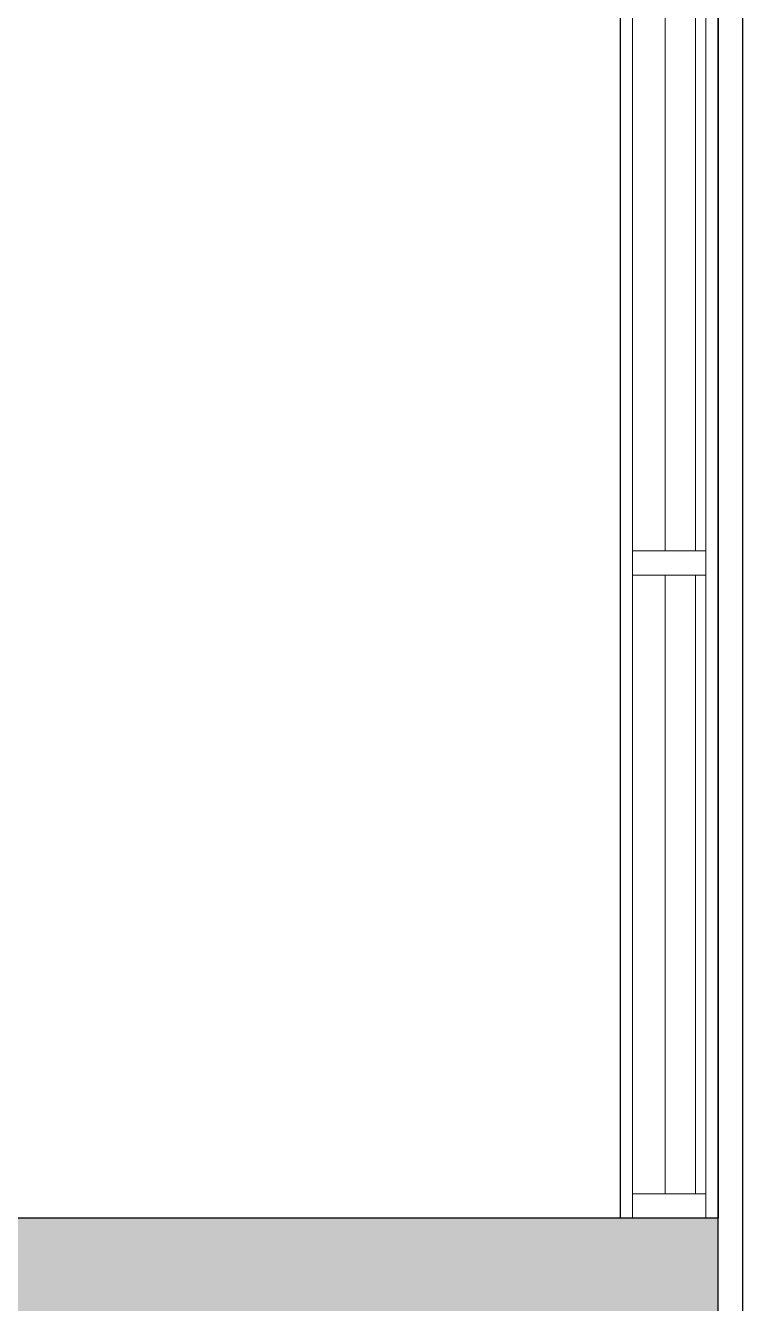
# Model space of a CAD drawing. Header units: metres. Extents: x 15.7 to 112.1, y 4.7 to 71.5.
# Drawn here: x 70.025 to 71.494, y 26.872 to 29.491 of the extents above; entities that cross this region are included whole.
import ezdxf

# ---------------------------------------------------------------- set-up
doc = ezdxf.new("R2010")
doc.units = ezdxf.units.M
doc.linetypes.add('ECG_Line-Ptrn-Sold', pattern=[9144.001, 9144, -0.001])
doc.layers.add('00', color=252, linetype='Continuous')
doc.layers.add('A-ELEV', color=1, linetype='ECG_Line-Ptrn-Sold', lineweight=9)
doc.layers.add('A-WIN', color=4, linetype='ECG_Line-Ptrn-Sold', lineweight=5)

# ---------------------------------------------------------------- blocks, each defined once
blk = doc.blocks.new('Louver System Panel - ECG_Panl-Louver-Gnrc-3481694-GROUND FLOOR PLAN')
at = {"layer": 'A-WIN'}
for p, q in [((0.6339, 0.0085), (-0.6339, 0.0085)), ((-0.5062, 0.0085), (-0.6339, 0.0085)), ((-0.5062, 0.0085), (-0.6339, 0.0085)), ((-0.5062, 0.0085), (-0.6339, 0.0085)), ((-0.5062, 0.0085), (-0.6339, 0.0085)), ((-0.5062, 0.0085), (-0.6339, 0.0085)), ((-0.5062, 0.0085), (-0.6339, 0.0085)), ((-0.5062, 0.0085), (-0.6339, 0.0085)), ((-0.4083, 0.0085), (-0.4746, 0.0085)), ((-0.4083, 0.0085), (-0.4746, 0.0085)), ((-0.4083, 0.0085), (-0.4746, 0.0085)), ((-0.4083, 0.0085), (-0.4746, 0.0085)), ((-0.4083, 0.0085), (-0.4746, 0.0085)), ((-0.4083, 0.0085), (-0.4746, 0.0085)), ((-0.4083, 0.0085), (-0.4746, 0.0085)), ((-0.1743, 0.0085), (-0.3777, 0.0085)), ((-0.1743, 0.0085), (-0.3777, 0.0085)), ((-0.1743, 0.0085), (-0.3777, 0.0085)), ((-0.1743, 0.0085), (-0.3777, 0.0085)), ((-0.1743, 0.0085), (-0.3777, 0.0085)), ((-0.1743, 0.0085), (-0.3777, 0.0085)), ((-0.1743, 0.0085), (-0.3777, 0.0085)), ((-0.094, 0.0085), (-0.1387, 0.0085)), ((-0.094, 0.0085), (-0.1387, 0.0085)), ((-0.094, 0.0085), (-0.1387, 0.0085)), ((-0.094, 0.0085), (-0.1387, 0.0085)), ((-0.094, 0.0085), (-0.1387, 0.0085)), ((-0.094, 0.0085), (-0.1387, 0.0085)), ((-0.094, 0.0085), (-0.1387, 0.0085)), ((-0.0148, 0.0085), (-0.0594, 0.0085)), ((-0.0148, 0.0085), (-0.0594, 0.0085)), ((-0.0148, 0.0085), (-0.0594, 0.0085)), ((-0.0148, 0.0085), (-0.0594, 0.0085)), ((-0.0148, 0.0085), (-0.0594, 0.0085)), ((-0.0148, 0.0085), (-0.0594, 0.0085)), ((-0.0148, 0.0085), (-0.0594, 0.0085)), ((0.0604, 0.0085), (0.0198, 0.0085)), ((0.0604, 0.0085), (0.0198, 0.0085)), ((0.0604, 0.0085), (0.0198, 0.0085)), ((0.0604, 0.0085), (0.0198, 0.0085)), ((0.0604, 0.0085), (0.0198, 0.0085)), ((0.0604, 0.0085), (0.0198, 0.0085)), ((0.0604, 0.0085), (0.0198, 0.0085)), ((0.4848, 0.0085), (0.1544, 0.0085)), ((0.4848, 0.0085), (0.1544, 0.0085)), ((0.4848, 0.0085), (0.1544, 0.0085)), ((0.4848, 0.0085), (0.1544, 0.0085)), ((0.4848, 0.0085), (0.1544, 0.0085)), ((0.4848, 0.0085), (0.1544, 0.0085)), ((0.4848, 0.0085), (0.1544, 0.0085)), ((0.601, 0.0085), (0.5152, 0.0085)), ((0.601, 0.0085), (0.5152, 0.0085)), ((0.601, 0.0085), (0.5152, 0.0085)), ((0.601, 0.0085), (0.5152, 0.0085)), ((0.601, 0.0085), (0.5152, 0.0085)), ((0.601, 0.0085), (0.5152, 0.0085)), ((0.601, 0.0085), (0.5152, 0.0085)), ((-0.6339, -0.0535), (0.6339, -0.0535)), ((-0.6339, -0.0535), (-0.5062, -0.0535)), ((-0.6339, -0.0535), (-0.5062, -0.0535)), ((-0.6339, -0.0535), (-0.5062, -0.0535)), ((-0.6339, -0.0535), (-0.5062, -0.0535)), ((-0.6339, -0.0535), (-0.5062, -0.0535)), ((-0.6339, -0.0535), (-0.5062, -0.0535)), ((-0.6339, -0.0535), (-0.5062, -0.0535)), ((-0.4746, -0.0535), (-0.4083, -0.0535)), ((-0.4746, -0.0535), (-0.4083, -0.0535)), ((-0.4746, -0.0535), (-0.4083, -0.0535)), ((-0.4746, -0.0535), (-0.4083, -0.0535)), ((-0.4746, -0.0535), (-0.4083, -0.0535)), ((-0.4746, -0.0535), (-0.4083, -0.0535)), ((-0.4746, -0.0535), (-0.4083, -0.0535)), ((-0.3777, -0.0535), (-0.1743, -0.0535)), ((-0.3777, -0.0535), (-0.1743, -0.0535)), ((-0.3777, -0.0535), (-0.1743, -0.0535)), ((-0.3777, -0.0535), (-0.1743, -0.0535)), ((-0.3777, -0.0535), (-0.1743, -0.0535)), ((-0.3777, -0.0535), (-0.1743, -0.0535)), ((-0.3777, -0.0535), (-0.1743, -0.0535)), ((-0.1387, -0.0535), (-0.094, -0.0535)), ((-0.1387, -0.0535), (-0.094, -0.0535)), ((-0.1387, -0.0535), (-0.094, -0.0535)), ((-0.1387, -0.0535), (-0.094, -0.0535)), ((-0.1387, -0.0535), (-0.094, -0.0535)), ((-0.1387, -0.0535), (-0.094, -0.0535)), ((-0.1387, -0.0535), (-0.094, -0.0535)), ((-0.0594, -0.0535), (-0.0148, -0.0535)), ((-0.0594, -0.0535), (-0.0148, -0.0535)), ((-0.0594, -0.0535), (-0.0148, -0.0535)), ((-0.0594, -0.0535), (-0.0148, -0.0535)), ((-0.0594, -0.0535), (-0.0148, -0.0535)), ((-0.0594, -0.0535), (-0.0148, -0.0535)), ((-0.0594, -0.0535), (-0.0148, -0.0535)), ((0.0198, -0.0535), (0.0604, -0.0535)), ((0.0198, -0.0535), (0.0604, -0.0535)), ((0.0198, -0.0535), (0.0604, -0.0535)), ((0.0198, -0.0535), (0.0604, -0.0535)), ((0.0198, -0.0535), (0.0604, -0.0535)), ((0.0198, -0.0535), (0.0604, -0.0535)), ((0.0198, -0.0535), (0.0604, -0.0535)), ((0.1544, -0.0535), (0.4848, -0.0535)), ((0.1544, -0.0535), (0.4848, -0.0535)), ((0.1544, -0.0535), (0.4848, -0.0535)), ((0.1544, -0.0535), (0.4848, -0.0535)), ((0.1544, -0.0535), (0.4848, -0.0535)), ((0.1544, -0.0535), (0.4848, -0.0535)), ((0.1544, -0.0535), (0.4848, -0.0535)), ((0.5152, -0.0535), (0.601, -0.0535)), ((0.5152, -0.0535), (0.601, -0.0535)), ((0.5152, -0.0535), (0.601, -0.0535)), ((0.5152, -0.0535), (0.601, -0.0535)), ((0.5152, -0.0535), (0.601, -0.0535)), ((0.5152, -0.0535), (0.601, -0.0535)), ((0.5152, -0.0535), (0.601, -0.0535))]:
    blk.add_line(p, q, dxfattribs=at)
blk = doc.blocks.new('Louver System Panel - ECG_Panl-Louver-Gnrc-3482062-GROUND FLOOR PLAN')
at = {"layer": 'A-WIN'}
for p, q in [((0.6464, 0.0085), (-0.6464, 0.0085)), ((-0.5454, 0.0085), (-0.5933, 0.0085)), ((-0.5454, 0.0085), (-0.5933, 0.0085)), ((-0.5454, 0.0085), (-0.5933, 0.0085)), ((-0.5454, 0.0085), (-0.5933, 0.0085)), ((-0.5454, 0.0085), (-0.5933, 0.0085)), ((-0.5454, 0.0085), (-0.5933, 0.0085)), ((-0.5454, 0.0085), (-0.5933, 0.0085)), ((-0.4587, 0.0085), (-0.5167, 0.0085)), ((-0.4587, 0.0085), (-0.5167, 0.0085)), ((-0.4587, 0.0085), (-0.5167, 0.0085)), ((-0.4587, 0.0085), (-0.5167, 0.0085)), ((-0.4587, 0.0085), (-0.5167, 0.0085)), ((-0.4587, 0.0085), (-0.5167, 0.0085)), ((-0.4587, 0.0085), (-0.5167, 0.0085)), ((-0.1972, 0.0085), (-0.2806, 0.0085)), ((-0.1972, 0.0085), (-0.2806, 0.0085)), ((-0.1972, 0.0085), (-0.2806, 0.0085)), ((-0.1972, 0.0085), (-0.2806, 0.0085)), ((-0.1972, 0.0085), (-0.2806, 0.0085)), ((-0.1972, 0.0085), (-0.2806, 0.0085)), ((-0.1972, 0.0085), (-0.2806, 0.0085)), ((0.3724, 0.0085), (0.3212, 0.0085)), ((0.3724, 0.0085), (0.3212, 0.0085)), ((0.3724, 0.0085), (0.3212, 0.0085)), ((0.3724, 0.0085), (0.3212, 0.0085)), ((0.3724, 0.0085), (0.3212, 0.0085)), ((0.3724, 0.0085), (0.3212, 0.0085)), ((0.3724, 0.0085), (0.3212, 0.0085)), ((0.472, 0.0085), (0.4343, 0.0085)), ((0.472, 0.0085), (0.4343, 0.0085)), ((0.472, 0.0085), (0.4343, 0.0085)), ((0.472, 0.0085), (0.4343, 0.0085)), ((0.472, 0.0085), (0.4343, 0.0085)), ((0.472, 0.0085), (0.4343, 0.0085)), ((0.472, 0.0085), (0.4343, 0.0085)), ((0.6464, 0.0085), (0.5379, 0.0085)), ((0.6464, 0.0085), (0.5379, 0.0085)), ((0.6464, 0.0085), (0.5379, 0.0085)), ((0.6464, 0.0085), (0.5379, 0.0085)), ((0.6464, 0.0085), (0.5379, 0.0085)), ((0.6464, 0.0085), (0.5379, 0.0085)), ((0.6464, 0.0085), (0.5379, 0.0085)), ((-0.6464, -0.0535), (0.6464, -0.0535)), ((-0.5933, -0.0535), (-0.5454, -0.0535)), ((-0.5933, -0.0535), (-0.5454, -0.0535)), ((-0.5933, -0.0535), (-0.5454, -0.0535)), ((-0.5933, -0.0535), (-0.5454, -0.0535)), ((-0.5933, -0.0535), (-0.5454, -0.0535)), ((-0.5933, -0.0535), (-0.5454, -0.0535)), ((-0.5933, -0.0535), (-0.5454, -0.0535)), ((-0.5167, -0.0535), (-0.4587, -0.0535)), ((-0.5167, -0.0535), (-0.4587, -0.0535)), ((-0.5167, -0.0535), (-0.4587, -0.0535)), ((-0.5167, -0.0535), (-0.4587, -0.0535)), ((-0.5167, -0.0535), (-0.4587, -0.0535)), ((-0.5167, -0.0535), (-0.4587, -0.0535)), ((-0.5167, -0.0535), (-0.4587, -0.0535)), ((-0.2806, -0.0535), (-0.1972, -0.0535)), ((-0.2806, -0.0535), (-0.1972, -0.0535)), ((-0.2806, -0.0535), (-0.1972, -0.0535)), ((-0.2806, -0.0535), (-0.1972, -0.0535)), ((-0.2806, -0.0535), (-0.1972, -0.0535)), ((-0.2806, -0.0535), (-0.1972, -0.0535)), ((-0.2806, -0.0535), (-0.1972, -0.0535)), ((0.3212, -0.0535), (0.3724, -0.0535)), ((0.3212, -0.0535), (0.3724, -0.0535)), ((0.3212, -0.0535), (0.3724, -0.0535)), ((0.3212, -0.0535), (0.3724, -0.0535)), ((0.3212, -0.0535), (0.3724, -0.0535)), ((0.3212, -0.0535), (0.3724, -0.0535)), ((0.3212, -0.0535), (0.3724, -0.0535)), ((0.4343, -0.0535), (0.472, -0.0535)), ((0.4343, -0.0535), (0.472, -0.0535)), ((0.4343, -0.0535), (0.472, -0.0535)), ((0.4343, -0.0535), (0.472, -0.0535)), ((0.4343, -0.0535), (0.472, -0.0535)), ((0.4343, -0.0535), (0.472, -0.0535)), ((0.4343, -0.0535), (0.472, -0.0535)), ((0.5379, -0.0535), (0.6464, -0.0535)), ((0.5379, -0.0535), (0.6464, -0.0535)), ((0.5379, -0.0535), (0.6464, -0.0535)), ((0.5379, -0.0535), (0.6464, -0.0535)), ((0.5379, -0.0535), (0.6464, -0.0535)), ((0.5379, -0.0535), (0.6464, -0.0535)), ((0.5379, -0.0535), (0.6464, -0.0535))]:
    blk.add_line(p, q, dxfattribs=at)
blk = doc.blocks.new('Rectangular Mullion - ECG_Mlon-rect-Gnrc-3481653-GROUND FLOOR PLAN')
at = {"layer": 'A-ELEV'}
for p, q in [((71.2689, 28.3652), (71.2689, 27.0973)), ((71.4189, 28.3652), (71.4189, 27.0973))]:
    blk.add_line(p, q, dxfattribs=at)
blk = doc.blocks.new('Rectangular Mullion - ECG_Mlon-rect-Gnrc-3482060-GROUND FLOOR PLAN')
at = {"layer": 'A-ELEV'}
for p, q in [((71.2689, 29.708), (71.2689, 28.4152)), ((71.4189, 29.708), (71.4189, 28.4152))]:
    blk.add_line(p, q, dxfattribs=at)
blk = doc.blocks.new('Rectangular Mullion - ECG_Mlon-rect-Gnrc-3481341-GROUND FLOOR PLAN')
at = {"layer": 'A-WIN'}
for p, q in [((0, 0.075), (-0.05, 0.075)), ((-0.05, 0.075), (-0.05, -0.075)), ((0, -0.075), (0, 0.075)), ((-0.05, -0.075), (0, -0.075))]:
    blk.add_line(p, q, dxfattribs=at)
blk = doc.blocks.new('Rectangular Mullion - ECG_Mlon-rect-Gnrc-3481224-GROUND FLOOR PLAN')
at = {"layer": 'A-WIN'}
for p, q in [((-0.025, 0.075), (0.025, 0.075)), ((-0.025, -0.075), (-0.025, 0.075)), ((0.025, 0.075), (0.025, -0.075)), ((0.025, -0.075), (-0.025, -0.075))]:
    blk.add_line(p, q, dxfattribs=at)

msp = doc.modelspace()

# ---------------------------------------------------------------- hatches: boundary and pattern name
at = {"layer": '00'}
msp.add_hatch(color=256, dxfattribs=at).paths.add_polyline_path([(71.0292, 26.6473), (71.4439, 26.6473), (71.4439, 27.0473), (69.5939, 27.0473), (69.5939, 26.6473)], flags=0)

# ---------------------------------------------------------------- linework, layer by layer
for p, q in [((71.4939, 36.6973), (71.4939, 25.1773)), ((71.2439, 27.0473), (71.2439, 36.4473)), ((71.4439, 27.0473), (71.4439, 36.4473)), ((71.4439, 36.4473), (71.4439, 27.0473)), ((71.4439, 27.0473), (69.5939, 27.0473)), ((71.4439, 26.6473), (71.4439, 27.0473))]:
    msp.add_line(p, q, dxfattribs=at)

# ---------------------------------------------------------------- block references
for name in ['Rectangular Mullion - ECG_Mlon-rect-Gnrc-3482060-GROUND FLOOR PLAN', 'Rectangular Mullion - ECG_Mlon-rect-Gnrc-3481653-GROUND FLOOR PLAN']:
    msp.add_blockref(name, (0, 0), dxfattribs=at)
for name, p, rotation in [('Louver System Panel - ECG_Panl-Louver-Gnrc-3482062-GROUND FLOOR PLAN', (71.3439, 29.0616), 89.9999999999999), ('Louver System Panel - ECG_Panl-Louver-Gnrc-3481694-GROUND FLOOR PLAN', (71.3439, 27.7313), 89.9999999999999), ('Rectangular Mullion - ECG_Mlon-rect-Gnrc-3481341-GROUND FLOOR PLAN', (71.3439, 27.0473), 269.9999999999999)]:
    msp.add_blockref(name, p, dxfattribs=dict(at, rotation=rotation))
at = {"layer": '00', "extrusion": (0, 0, -1), "rotation": 90.00000000000011}
msp.add_blockref('Rectangular Mullion - ECG_Mlon-rect-Gnrc-3481224-GROUND FLOOR PLAN', (-71.3439, 28.3902), dxfattribs=at)

doc.saveas('drawing.dxf')
